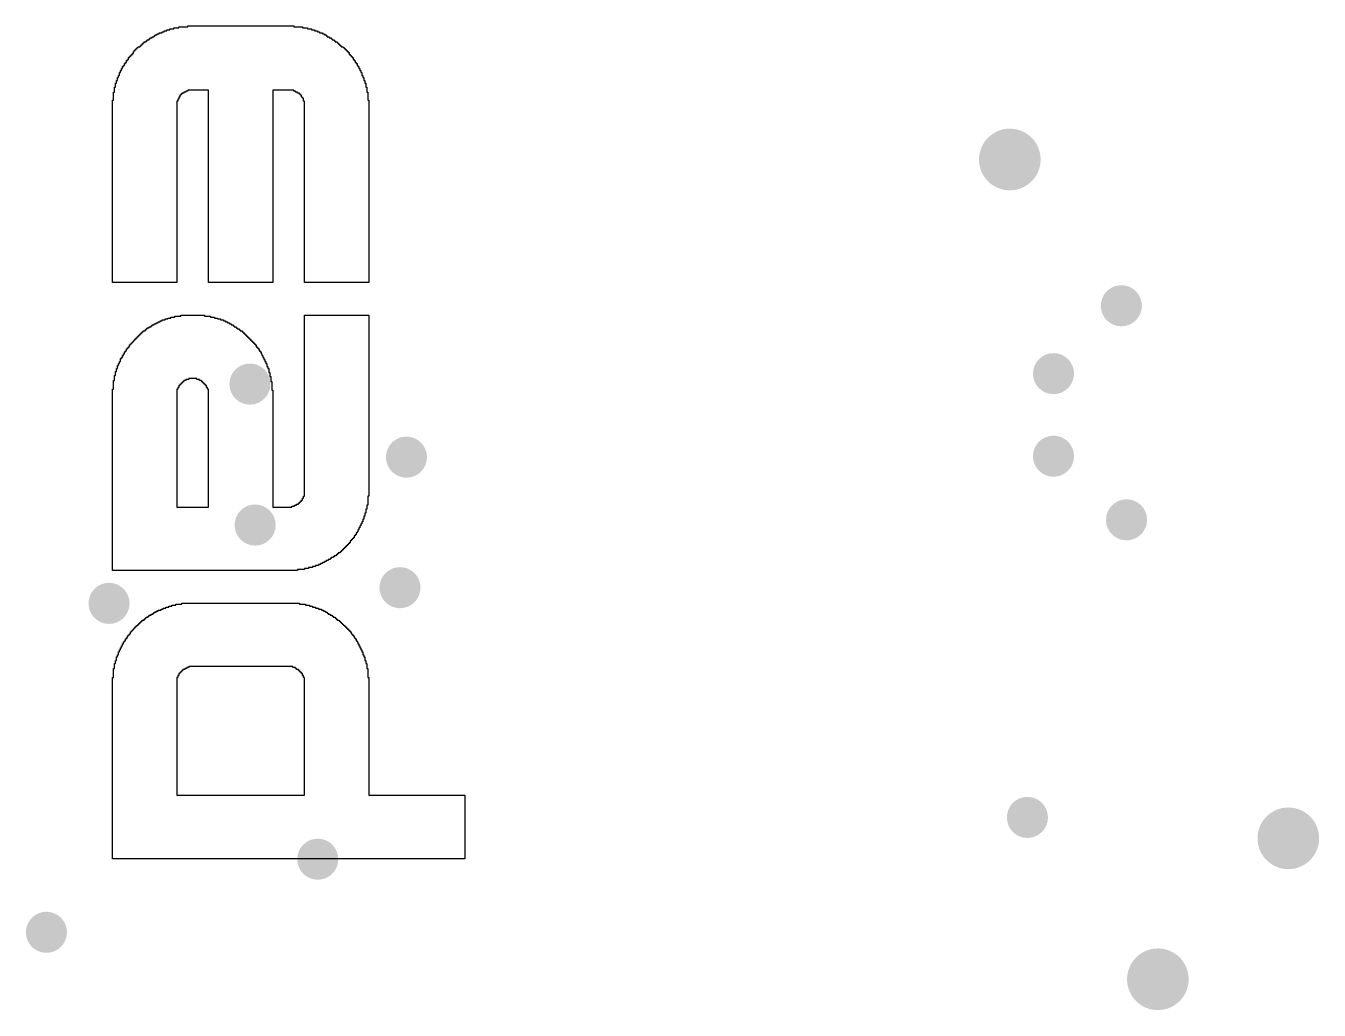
# Model space of a CAD drawing. Header units: inches. Extents: x -6.1 to 65.1, y -0.8 to 59.2.
# Drawn here: x 17.51 to 23.81, y 32.1 to 36.89 of the extents above; entities that cross this region are included whole.
import ezdxf

# ---------------------------------------------------------------- set-up
doc = ezdxf.new("R2010")
doc.units = ezdxf.units.IN
doc.layers.add('Top Overlay', color=2, linetype='Continuous')
doc.layers.add('Via Holes', color=16, linetype='Continuous')

msp = doc.modelspace()

# ---------------------------------------------------------------- hatches: boundary and pattern name
at = {"layer": 'Via Holes'}
h = msp.add_hatch(color=7, dxfattribs=at)
edge = h.paths.add_edge_path()
edge.add_arc((22.3038, 36.2379), 0.15, 0, 360)
h = msp.add_hatch(color=7, dxfattribs=at)
edge = h.paths.add_edge_path()
edge.add_arc((22.8466, 35.5264), 0.1, 0, 360)
h = msp.add_hatch(color=7, dxfattribs=at)
edge = h.paths.add_edge_path()
edge.add_arc((22.5164, 35.1962), 0.1, 0, 360)
h = msp.add_hatch(color=7, dxfattribs=at)
edge = h.paths.add_edge_path()
edge.add_arc((18.6048, 35.1454), 0.1, 0, 360)
h = msp.add_hatch(color=7, dxfattribs=at)
edge = h.paths.add_edge_path()
edge.add_arc((19.3668, 34.7898), 0.1, 0, 360)
h = msp.add_hatch(color=7, dxfattribs=at)
edge = h.paths.add_edge_path()
edge.add_arc((22.5164, 34.7946), 0.1, 0, 360)
h = msp.add_hatch(color=7, dxfattribs=at)
edge = h.paths.add_edge_path()
edge.add_arc((22.872, 34.485), 0.1, 0, 360)
h = msp.add_hatch(color=7, dxfattribs=at)
edge = h.paths.add_edge_path()
edge.add_arc((18.6302, 34.4596), 0.1, 0, 360)
h = msp.add_hatch(color=7, dxfattribs=at)
edge = h.paths.add_edge_path()
edge.add_arc((19.3353, 34.1548), 0.1, 0, 360)
h = msp.add_hatch(color=7, dxfattribs=at)
edge = h.paths.add_edge_path()
edge.add_arc((17.919, 34.0786), 0.1, 0, 360)
h = msp.add_hatch(color=7, dxfattribs=at)
edge = h.paths.add_edge_path()
edge.add_arc((22.3894, 33.0372), 0.1, 0, 360)
h = msp.add_hatch(color=7, dxfattribs=at)
edge = h.paths.add_edge_path()
edge.add_arc((23.6594, 32.9356), 0.15, 0, 360)
h = msp.add_hatch(color=7, dxfattribs=at)
edge = h.paths.add_edge_path()
edge.add_arc((18.935, 32.834), 0.1, 0, 360)
h = msp.add_hatch(color=7, dxfattribs=at)
edge = h.paths.add_edge_path()
edge.add_arc((17.6142, 32.4784), 0.1, 0, 360)
h = msp.add_hatch(color=7, dxfattribs=at)
edge = h.paths.add_edge_path()
edge.add_arc((23.0244, 32.2498), 0.15, 0, 360)

# ---------------------------------------------------------------- linework, layer by layer
at = {"layer": 'Top Overlay'}
for p, q in [((18.1192, 36.8253), (18.1192, 36.8301)), ((18.1192, 36.8301), (18.1289, 36.8301)), ((18.1289, 36.8301), (18.1289, 36.835)), ((18.1289, 36.835), (18.1385, 36.835)), ((18.1385, 36.835), (18.1385, 36.8398)), ((18.1385, 36.8398), (18.1433, 36.8398)), ((18.1433, 36.8398), (18.1433, 36.8446)), ((18.1433, 36.8446), (18.1529, 36.8446)), ((18.1529, 36.8446), (18.1529, 36.8494)), ((18.1529, 36.8494), (18.1626, 36.8494)), ((18.1626, 36.8494), (18.1626, 36.8542)), ((18.1626, 36.8542), (18.177, 36.8542)), ((18.177, 36.8542), (18.177, 36.859)), ((18.177, 36.859), (18.1867, 36.859)), ((18.1867, 36.859), (18.1867, 36.8639)), ((18.1867, 36.8639), (18.2011, 36.8639)), ((18.2011, 36.8639), (18.2011, 36.8687)), ((18.2011, 36.8687), (18.2156, 36.8687)), ((18.2156, 36.8687), (18.2156, 36.8735)), ((18.2156, 36.8735), (18.2348, 36.8735)), ((18.2348, 36.8735), (18.2348, 36.8783)), ((18.2348, 36.8783), (18.2589, 36.8783)), ((18.2589, 36.8783), (18.2589, 36.8831)), ((18.2589, 36.8831), (18.3023, 36.8831)), ((18.3023, 36.8831), (18.3023, 36.888)), ((18.3023, 36.888), (18.8178, 36.888)), ((18.8178, 36.888), (18.8178, 36.8831)), ((18.8178, 36.8831), (18.8611, 36.8831)), ((18.8611, 36.8831), (18.8611, 36.8783)), ((18.8611, 36.8783), (18.8852, 36.8783)), ((18.8852, 36.8783), (18.8852, 36.8735)), ((18.8852, 36.8735), (18.9045, 36.8735)), ((18.9045, 36.8735), (18.9045, 36.8687)), ((18.9045, 36.8687), (18.9189, 36.8687)), ((18.9189, 36.8687), (18.9189, 36.8639)), ((18.9189, 36.8639), (18.9334, 36.8639)), ((18.9334, 36.8639), (18.9334, 36.859)), ((18.9334, 36.859), (18.943, 36.859)), ((18.943, 36.859), (18.943, 36.8542)), ((18.943, 36.8542), (18.9575, 36.8542)), ((18.9575, 36.8542), (18.9575, 36.8494)), ((18.9575, 36.8494), (18.9671, 36.8494)), ((18.9671, 36.8494), (18.9671, 36.8446)), ((18.9671, 36.8446), (18.9767, 36.8446)), ((18.9767, 36.8446), (18.9767, 36.8398)), ((18.9767, 36.8398), (18.9816, 36.8398)), ((18.9816, 36.8398), (18.9816, 36.835)), ((18.9816, 36.835), (18.9912, 36.835)), ((18.9912, 36.835), (18.9912, 36.8301)), ((18.9912, 36.8301), (19.0008, 36.8301)), ((19.0008, 36.8301), (19.0008, 36.8253)), ((18.0421, 36.7627), (18.0421, 36.7675)), ((18.0421, 36.7675), (18.047, 36.7675)), ((18.047, 36.7675), (18.047, 36.7723)), ((18.047, 36.7723), (18.0518, 36.7723)), ((18.0518, 36.7723), (18.0518, 36.7771)), ((18.0518, 36.7771), (18.0566, 36.7771)), ((18.0566, 36.7771), (18.0566, 36.782)), ((18.0566, 36.782), (18.0614, 36.782)), ((18.0614, 36.782), (18.0614, 36.7868)), ((18.0614, 36.7868), (18.071, 36.7868)), ((18.071, 36.7868), (18.071, 36.7916)), ((18.071, 36.7916), (18.0759, 36.7916)), ((18.0759, 36.7916), (18.0759, 36.7964)), ((18.0759, 36.7964), (18.0807, 36.7964)), ((18.0807, 36.7964), (18.0807, 36.8012)), ((18.0807, 36.8012), (18.0855, 36.8012)), ((18.0855, 36.8012), (18.0855, 36.8061)), ((18.0855, 36.8061), (18.0903, 36.8061)), ((18.0903, 36.8061), (18.0903, 36.8109)), ((18.0903, 36.8109), (18.1, 36.8109)), ((18.1, 36.8109), (18.1, 36.8157)), ((18.1, 36.8157), (18.1048, 36.8157)), ((18.1048, 36.8157), (18.1048, 36.8205)), ((18.1048, 36.8205), (18.1144, 36.8205)), ((18.1144, 36.8205), (18.1144, 36.8253)), ((18.1144, 36.8253), (18.1192, 36.8253)), ((19.0008, 36.8253), (19.0057, 36.8253)), ((19.0057, 36.8253), (19.0057, 36.8205)), ((19.0057, 36.8205), (19.0153, 36.8205)), ((19.0153, 36.8205), (19.0153, 36.8157)), ((19.0153, 36.8157), (19.0201, 36.8157)), ((19.0201, 36.8157), (19.0201, 36.8109)), ((19.0201, 36.8109), (19.0297, 36.8109)), ((19.0297, 36.8109), (19.0297, 36.8061)), ((19.0297, 36.8061), (19.0346, 36.8061)), ((19.0346, 36.8061), (19.0346, 36.8012)), ((19.0346, 36.8012), (19.0394, 36.8012)), ((19.0394, 36.8012), (19.0394, 36.7964)), ((19.0394, 36.7964), (19.0442, 36.7964)), ((19.0442, 36.7964), (19.0442, 36.7916)), ((19.0442, 36.7916), (19.049, 36.7916)), ((19.049, 36.7916), (19.049, 36.7868)), ((19.049, 36.7868), (19.0586, 36.7868)), ((19.0586, 36.7868), (19.0586, 36.782)), ((19.0586, 36.782), (19.0635, 36.782)), ((19.0635, 36.782), (19.0635, 36.7771)), ((19.0635, 36.7771), (19.0683, 36.7771)), ((19.0683, 36.7771), (19.0683, 36.7723)), ((19.0683, 36.7723), (19.0731, 36.7723)), ((19.0731, 36.7723), (19.0731, 36.7675)), ((19.0731, 36.7675), (19.0779, 36.7675)), ((19.0779, 36.7675), (19.0779, 36.7627)), ((17.994, 36.6952), (17.994, 36.7049)), ((17.994, 36.7049), (17.9988, 36.7049)), ((17.9988, 36.7049), (17.9988, 36.7097)), ((17.9988, 36.7097), (18.0036, 36.7097)), ((18.0036, 36.7097), (18.0036, 36.7193)), ((18.0036, 36.7193), (18.0084, 36.7193)), ((18.0084, 36.7193), (18.0084, 36.7242)), ((18.0084, 36.7242), (18.0132, 36.7242)), ((18.0132, 36.7242), (18.0132, 36.7338)), ((18.0132, 36.7338), (18.0181, 36.7338)), ((18.0181, 36.7338), (18.0181, 36.7386)), ((18.0181, 36.7386), (18.0229, 36.7386)), ((18.0229, 36.7386), (18.0229, 36.7434)), ((18.0229, 36.7434), (18.0277, 36.7434)), ((18.0277, 36.7434), (18.0277, 36.7482)), ((18.0277, 36.7482), (18.0325, 36.7482)), ((18.0325, 36.7482), (18.0325, 36.7531)), ((18.0325, 36.7531), (18.0373, 36.7531)), ((18.0373, 36.7531), (18.0373, 36.7627)), ((18.0373, 36.7627), (18.0421, 36.7627)), ((19.0779, 36.7627), (19.0827, 36.7627)), ((19.0827, 36.7627), (19.0827, 36.7579)), ((19.0827, 36.7579), (19.0876, 36.7579)), ((19.0876, 36.7579), (19.0876, 36.7482)), ((19.0876, 36.7482), (19.0924, 36.7482)), ((19.0924, 36.7482), (19.0924, 36.7434)), ((19.0924, 36.7434), (19.0972, 36.7434)), ((19.0972, 36.7434), (19.0972, 36.7386)), ((19.0972, 36.7386), (19.102, 36.7386)), ((19.102, 36.7386), (19.102, 36.7338)), ((19.102, 36.7338), (19.1068, 36.7338)), ((19.1068, 36.7338), (19.1068, 36.7242)), ((19.1068, 36.7242), (19.1116, 36.7242)), ((19.1116, 36.7242), (19.1116, 36.7193)), ((19.1116, 36.7193), (19.1165, 36.7193)), ((19.1165, 36.7193), (19.1165, 36.7097)), ((19.1165, 36.7097), (19.1213, 36.7097)), ((19.1213, 36.7097), (19.1213, 36.7049)), ((19.1213, 36.7049), (19.1261, 36.7049)), ((19.1261, 36.7049), (19.1261, 36.6952)), ((17.9651, 36.6374), (17.9651, 36.6471)), ((17.9651, 36.6471), (17.9699, 36.6471)), ((17.9699, 36.6471), (17.9699, 36.6615)), ((17.9699, 36.6615), (17.9747, 36.6615)), ((17.9747, 36.6615), (17.9747, 36.6712)), ((17.9747, 36.6712), (17.9795, 36.6712)), ((17.9795, 36.6712), (17.9795, 36.6808)), ((17.9795, 36.6808), (17.9843, 36.6808)), ((17.9843, 36.6808), (17.9843, 36.6904)), ((17.9843, 36.6904), (17.9892, 36.6904)), ((17.9892, 36.6904), (17.9892, 36.6952)), ((17.9892, 36.6952), (17.994, 36.6952)), ((19.1261, 36.6952), (19.1309, 36.6952)), ((19.1309, 36.6952), (19.1309, 36.6904)), ((19.1309, 36.6904), (19.1357, 36.6904)), ((19.1357, 36.6904), (19.1357, 36.6808)), ((19.1357, 36.6808), (19.1405, 36.6808)), ((19.1405, 36.6808), (19.1405, 36.6712)), ((19.1405, 36.6712), (19.1454, 36.6712)), ((19.1454, 36.6712), (19.1454, 36.6615)), ((19.1454, 36.6615), (19.1502, 36.6615)), ((19.1502, 36.6615), (19.1502, 36.6471)), ((19.1502, 36.6471), (19.155, 36.6471)), ((19.155, 36.6471), (19.155, 36.6374)), ((17.9458, 36.5652), (17.9458, 36.5893)), ((17.9458, 36.5893), (17.9506, 36.5893)), ((17.9506, 36.5893), (17.9506, 36.6085)), ((17.9506, 36.6085), (17.9554, 36.6085)), ((17.9554, 36.6085), (17.9554, 36.623)), ((17.9554, 36.623), (17.9602, 36.623)), ((17.9602, 36.623), (17.9602, 36.6374)), ((17.9602, 36.6374), (17.9651, 36.6374)), ((19.155, 36.6374), (19.1598, 36.6374)), ((19.1598, 36.6374), (19.1598, 36.623)), ((19.1598, 36.623), (19.1646, 36.623)), ((19.1646, 36.623), (19.1646, 36.6085)), ((19.1646, 36.6085), (19.1695, 36.6085)), ((19.1695, 36.6085), (19.1695, 36.5893)), ((19.1695, 36.5893), (19.1743, 36.5893)), ((19.1743, 36.5893), (19.1743, 36.5652)), ((17.9362, 35.6402), (17.9362, 36.5266)), ((17.9362, 36.5266), (17.941, 36.5266)), ((17.941, 36.5266), (17.941, 36.5652)), ((17.941, 36.5652), (17.9458, 36.5652)), ((18.2541, 36.5218), (18.2493, 36.5218)), ((18.2493, 36.5218), (18.2493, 35.6402)), ((18.2589, 36.5315), (18.2541, 36.5315)), ((18.2541, 36.5315), (18.2541, 36.5218)), ((18.2638, 36.5411), (18.2589, 36.5411)), ((18.2589, 36.5411), (18.2589, 36.5315)), ((18.2686, 36.5507), (18.2638, 36.5507)), ((18.2638, 36.5507), (18.2638, 36.5411)), ((18.2734, 36.5555), (18.2686, 36.5555)), ((18.2686, 36.5555), (18.2686, 36.5507)), ((18.283, 36.5604), (18.2734, 36.5604)), ((18.2734, 36.5604), (18.2734, 36.5555)), ((18.2927, 36.5652), (18.283, 36.5652)), ((18.283, 36.5652), (18.283, 36.5604)), ((18.3023, 36.57), (18.2927, 36.57)), ((18.2927, 36.57), (18.2927, 36.5652)), ((18.4035, 36.5748), (18.3023, 36.5748)), ((18.3023, 36.5748), (18.3023, 36.57)), ((18.4035, 35.6402), (18.4035, 36.5748)), ((18.8178, 36.5748), (18.7166, 36.5748)), ((18.7166, 36.5748), (18.7166, 35.6402)), ((18.8178, 36.57), (18.8178, 36.5748)), ((18.8274, 36.57), (18.8178, 36.57)), ((18.8274, 36.5652), (18.8274, 36.57)), ((18.837, 36.5652), (18.8274, 36.5652)), ((18.837, 36.5604), (18.837, 36.5652)), ((18.8467, 36.5604), (18.837, 36.5604)), ((18.8467, 36.5555), (18.8467, 36.5604)), ((18.8515, 36.5555), (18.8467, 36.5555)), ((18.8515, 36.5507), (18.8515, 36.5555)), ((18.8563, 36.5507), (18.8515, 36.5507)), ((18.8563, 36.5411), (18.8563, 36.5507)), ((18.8611, 36.5411), (18.8563, 36.5411)), ((18.8611, 36.5363), (18.8611, 36.5411)), ((18.8659, 36.5363), (18.8611, 36.5363)), ((18.8659, 36.5218), (18.8659, 36.5363)), ((18.8708, 36.5218), (18.8659, 36.5218)), ((18.8708, 36.3002), (18.8708, 36.5218)), ((19.1743, 36.5652), (19.1791, 36.5652)), ((19.1791, 36.5652), (19.1791, 36.5266)), ((19.1791, 36.5266), (19.1839, 36.5266)), ((19.1839, 36.5266), (19.1839, 35.6402)), ((18.8708, 36.2954), (18.8708, 36.3002)), ((18.8708, 35.6402), (18.8708, 36.2954)), ((18.2493, 35.6402), (17.9362, 35.6402)), ((18.7166, 35.6402), (18.4035, 35.6402)), ((19.1839, 35.6402), (18.8708, 35.6402)), ((18.1481, 35.4379), (18.1481, 35.4427)), ((18.1481, 35.4427), (18.1578, 35.4427)), ((18.1578, 35.4427), (18.1578, 35.4475)), ((18.1578, 35.4475), (18.1674, 35.4475)), ((18.1674, 35.4475), (18.1674, 35.4523)), ((18.1674, 35.4523), (18.177, 35.4523)), ((18.177, 35.4523), (18.177, 35.4571)), ((18.177, 35.4571), (18.1915, 35.4571)), ((18.1915, 35.4571), (18.1915, 35.462)), ((18.1915, 35.462), (18.2059, 35.462)), ((18.2059, 35.462), (18.2059, 35.4668)), ((18.2059, 35.4668), (18.2204, 35.4668)), ((18.2204, 35.4668), (18.2204, 35.4716)), ((18.2204, 35.4716), (18.2397, 35.4716)), ((18.2397, 35.4716), (18.2397, 35.4764)), ((18.2397, 35.4764), (18.2686, 35.4764)), ((18.2686, 35.4764), (18.2686, 35.4812)), ((18.2686, 35.4812), (18.3842, 35.4812)), ((18.3842, 35.4812), (18.3842, 35.4764)), ((18.3842, 35.4764), (18.4131, 35.4764)), ((18.4131, 35.4764), (18.4131, 35.4716)), ((18.4131, 35.4716), (18.4275, 35.4716)), ((18.4275, 35.4716), (18.4324, 35.4716)), ((18.4324, 35.4716), (18.4324, 35.4668)), ((18.4324, 35.4668), (18.4468, 35.4668)), ((18.4468, 35.4668), (18.4468, 35.462)), ((18.4468, 35.462), (18.4613, 35.462)), ((18.4613, 35.462), (18.4613, 35.4571)), ((18.4613, 35.4571), (18.4757, 35.4571)), ((18.4757, 35.4571), (18.4757, 35.4523)), ((18.4757, 35.4523), (18.4854, 35.4523)), ((18.4854, 35.4523), (18.4854, 35.4475)), ((18.4854, 35.4475), (18.495, 35.4475)), ((18.495, 35.4475), (18.495, 35.4427)), ((18.495, 35.4427), (18.5046, 35.4427)), ((18.5046, 35.4427), (18.5046, 35.4379)), ((18.8708, 34.5996), (18.8708, 35.4812)), ((18.8708, 35.4812), (19.1839, 35.4812)), ((19.1839, 35.4812), (19.1839, 34.5996)), ((18.0614, 35.3752), (18.0614, 35.3801)), ((18.0614, 35.3801), (18.0662, 35.3801)), ((18.0662, 35.3801), (18.0662, 35.3849)), ((18.0662, 35.3849), (18.071, 35.3849)), ((18.071, 35.3849), (18.071, 35.3897)), ((18.071, 35.3897), (18.0759, 35.3897)), ((18.0759, 35.3897), (18.0759, 35.3945)), ((18.0759, 35.3945), (18.0807, 35.3945)), ((18.0807, 35.3945), (18.0807, 35.3993)), ((18.0807, 35.3993), (18.0855, 35.3993)), ((18.0855, 35.3993), (18.0855, 35.4041)), ((18.0855, 35.4041), (18.0951, 35.4041)), ((18.0951, 35.4041), (18.0951, 35.409)), ((18.0951, 35.409), (18.1, 35.409)), ((18.1, 35.409), (18.1, 35.4138)), ((18.1, 35.4138), (18.1048, 35.4138)), ((18.1048, 35.4138), (18.1048, 35.4186)), ((18.1048, 35.4186), (18.1144, 35.4186)), ((18.1144, 35.4186), (18.1144, 35.4234)), ((18.1144, 35.4234), (18.124, 35.4234)), ((18.124, 35.4234), (18.124, 35.4282)), ((18.124, 35.4282), (18.1289, 35.4282)), ((18.1289, 35.4282), (18.1289, 35.433)), ((18.1289, 35.433), (18.1385, 35.433)), ((18.1385, 35.433), (18.1385, 35.4379)), ((18.1385, 35.4379), (18.1481, 35.4379)), ((18.5046, 35.4379), (18.5143, 35.4379)), ((18.5143, 35.4379), (18.5143, 35.433)), ((18.5143, 35.433), (18.5239, 35.433)), ((18.5239, 35.433), (18.5239, 35.4282)), ((18.5239, 35.4282), (18.5287, 35.4282)), ((18.5287, 35.4282), (18.5287, 35.4234)), ((18.5287, 35.4234), (18.5384, 35.4234)), ((18.5384, 35.4234), (18.5384, 35.4186)), ((18.5384, 35.4186), (18.5432, 35.4186)), ((18.5432, 35.4186), (18.5432, 35.4138)), ((18.5432, 35.4138), (18.5528, 35.4138)), ((18.5528, 35.4138), (18.5528, 35.409)), ((18.5528, 35.409), (18.5576, 35.409)), ((18.5576, 35.409), (18.5576, 35.4041)), ((18.5576, 35.4041), (18.5673, 35.4041)), ((18.5673, 35.4041), (18.5673, 35.3993)), ((18.5673, 35.3993), (18.5721, 35.3993)), ((18.5721, 35.3993), (18.5721, 35.3945)), ((18.5721, 35.3945), (18.5769, 35.3945)), ((18.5769, 35.3945), (18.5769, 35.3897)), ((18.5769, 35.3897), (18.5817, 35.3897)), ((18.5817, 35.3897), (18.5817, 35.3849)), ((18.5817, 35.3849), (18.5865, 35.3849)), ((18.5865, 35.3849), (18.5865, 35.3801)), ((18.5865, 35.3801), (18.5913, 35.3801)), ((18.5913, 35.3801), (18.5913, 35.3752)), ((18.0036, 35.3078), (18.0036, 35.3174)), ((18.0036, 35.3174), (18.0084, 35.3174)), ((18.0084, 35.3174), (18.0084, 35.3222)), ((18.0084, 35.3222), (18.0132, 35.3222)), ((18.0132, 35.3222), (18.0132, 35.3271)), ((18.0132, 35.3271), (18.0181, 35.3271)), ((18.0181, 35.3271), (18.0181, 35.3367)), ((18.0181, 35.3367), (18.0229, 35.3367)), ((18.0229, 35.3367), (18.0229, 35.3415)), ((18.0229, 35.3415), (18.0277, 35.3415)), ((18.0277, 35.3415), (18.0277, 35.3463)), ((18.0277, 35.3463), (18.0325, 35.3463)), ((18.0325, 35.3463), (18.0325, 35.3511)), ((18.0325, 35.3511), (18.0373, 35.3511)), ((18.0373, 35.3511), (18.0373, 35.356)), ((18.0373, 35.356), (18.0421, 35.356)), ((18.0421, 35.356), (18.0421, 35.3608)), ((18.0421, 35.3608), (18.047, 35.3608)), ((18.047, 35.3608), (18.047, 35.3656)), ((18.047, 35.3656), (18.0518, 35.3656)), ((18.0518, 35.3656), (18.0518, 35.3704)), ((18.0518, 35.3704), (18.0566, 35.3704)), ((18.0566, 35.3704), (18.0566, 35.3752)), ((18.0566, 35.3752), (18.0614, 35.3752)), ((18.5913, 35.3752), (18.5962, 35.3752)), ((18.5962, 35.3752), (18.5962, 35.3704)), ((18.5962, 35.3704), (18.601, 35.3704)), ((18.601, 35.3704), (18.601, 35.3656)), ((18.601, 35.3656), (18.6058, 35.3656)), ((18.6058, 35.3656), (18.6058, 35.3608)), ((18.6058, 35.3608), (18.6106, 35.3608)), ((18.6106, 35.3608), (18.6106, 35.356)), ((18.6106, 35.356), (18.6154, 35.356)), ((18.6154, 35.356), (18.6154, 35.3511)), ((18.6154, 35.3511), (18.6202, 35.3511)), ((18.6202, 35.3511), (18.6202, 35.3463)), ((18.6202, 35.3463), (18.6251, 35.3463)), ((18.6251, 35.3463), (18.6251, 35.3415)), ((18.6251, 35.3415), (18.6299, 35.3415)), ((18.6299, 35.3415), (18.6299, 35.3367)), ((18.6299, 35.3367), (18.6347, 35.3367)), ((18.6347, 35.3367), (18.6347, 35.3271)), ((18.6347, 35.3271), (18.6395, 35.3271)), ((18.6395, 35.3271), (18.6395, 35.3222)), ((18.6395, 35.3222), (18.6443, 35.3222)), ((18.6443, 35.3222), (18.6443, 35.3174)), ((18.6443, 35.3174), (18.6492, 35.3174)), ((18.6492, 35.3174), (18.6492, 35.3078)), ((17.9699, 35.2452), (17.9699, 35.2548)), ((17.9699, 35.2548), (17.9747, 35.2548)), ((17.9747, 35.2548), (17.9747, 35.2693)), ((17.9747, 35.2693), (17.9795, 35.2693)), ((17.9795, 35.2693), (17.9795, 35.2741)), ((17.9795, 35.2741), (17.9843, 35.2741)), ((17.9843, 35.2741), (17.9843, 35.2837)), ((17.9843, 35.2837), (17.9892, 35.2837)), ((17.9892, 35.2837), (17.9892, 35.2933)), ((17.9892, 35.2933), (17.994, 35.2933)), ((17.994, 35.2933), (17.994, 35.303)), ((17.994, 35.303), (17.9988, 35.303)), ((17.9988, 35.303), (17.9988, 35.3078)), ((17.9988, 35.3078), (18.0036, 35.3078)), ((18.6492, 35.3078), (18.654, 35.3078)), ((18.654, 35.3078), (18.654, 35.303)), ((18.654, 35.303), (18.6588, 35.303)), ((18.6588, 35.303), (18.6588, 35.2933)), ((18.6588, 35.2933), (18.6636, 35.2933)), ((18.6636, 35.2933), (18.6636, 35.2837)), ((18.6636, 35.2837), (18.6684, 35.2837)), ((18.6684, 35.2837), (18.6684, 35.2741)), ((18.6684, 35.2741), (18.6732, 35.2741)), ((18.6732, 35.2741), (18.6732, 35.2644)), ((18.6732, 35.2644), (18.6781, 35.2644)), ((18.6781, 35.2644), (18.6781, 35.2548)), ((18.6781, 35.2548), (18.6829, 35.2548)), ((18.6829, 35.2548), (18.6829, 35.2452)), ((17.9506, 35.1874), (17.9506, 35.2066)), ((17.9506, 35.2066), (17.9554, 35.2066)), ((17.9554, 35.2066), (17.9554, 35.2211)), ((17.9554, 35.2211), (17.9602, 35.2211)), ((17.9602, 35.2211), (17.9602, 35.2355)), ((17.9602, 35.2355), (17.9651, 35.2355)), ((17.9651, 35.2355), (17.9651, 35.2452)), ((17.9651, 35.2452), (17.9699, 35.2452)), ((18.6829, 35.2452), (18.6877, 35.2452)), ((18.6877, 35.2452), (18.6877, 35.2307)), ((18.6877, 35.2307), (18.6925, 35.2307)), ((18.6925, 35.2307), (18.6925, 35.2211)), ((18.6925, 35.2211), (18.6973, 35.2211)), ((18.6973, 35.2211), (18.6973, 35.2018)), ((18.6973, 35.2018), (18.7021, 35.2018)), ((18.7021, 35.2018), (18.7021, 35.1825)), ((17.941, 35.1199), (17.941, 35.1633)), ((17.941, 35.1633), (17.9458, 35.1633)), ((17.9458, 35.1633), (17.9458, 35.1874)), ((17.9458, 35.1874), (17.9506, 35.1874)), ((18.2589, 35.1295), (18.2541, 35.1295)), ((18.2541, 35.1295), (18.2541, 35.1199)), ((18.2638, 35.1392), (18.2589, 35.1392)), ((18.2589, 35.1392), (18.2589, 35.1295)), ((18.2686, 35.144), (18.2638, 35.144)), ((18.2638, 35.144), (18.2638, 35.1392)), ((18.2734, 35.1488), (18.2686, 35.1488)), ((18.2686, 35.1488), (18.2686, 35.144)), ((18.2782, 35.1536), (18.2734, 35.1536)), ((18.2734, 35.1536), (18.2734, 35.1488)), ((18.283, 35.1584), (18.2782, 35.1584)), ((18.2782, 35.1584), (18.2782, 35.1536)), ((18.2927, 35.1633), (18.283, 35.1633)), ((18.283, 35.1633), (18.283, 35.1584)), ((18.3071, 35.1681), (18.2927, 35.1681)), ((18.2927, 35.1681), (18.2927, 35.1633)), ((18.3457, 35.1729), (18.3071, 35.1729)), ((18.3071, 35.1729), (18.3071, 35.1681)), ((18.3457, 35.1681), (18.3457, 35.1729)), ((18.3601, 35.1681), (18.3457, 35.1681)), ((18.3601, 35.1633), (18.3601, 35.1681)), ((18.3697, 35.1633), (18.3601, 35.1633)), ((18.3697, 35.1584), (18.3697, 35.1633)), ((18.3746, 35.1584), (18.3697, 35.1584)), ((18.3746, 35.1536), (18.3746, 35.1584)), ((18.3794, 35.1536), (18.3746, 35.1536)), ((18.3794, 35.1488), (18.3794, 35.1536)), ((18.3842, 35.1488), (18.3794, 35.1488)), ((18.3842, 35.144), (18.3842, 35.1488)), ((18.389, 35.144), (18.3842, 35.144)), ((18.389, 35.1392), (18.389, 35.144)), ((18.3938, 35.1392), (18.389, 35.1392)), ((18.3938, 35.1295), (18.3938, 35.1392)), ((18.3986, 35.1295), (18.3938, 35.1295)), ((18.3986, 35.1199), (18.3986, 35.1295)), ((18.7021, 35.1825), (18.707, 35.1825)), ((18.707, 35.1825), (18.707, 35.1584)), ((18.707, 35.1584), (18.7118, 35.1584)), ((18.7118, 35.1584), (18.7118, 35.1151)), ((17.9362, 34.2383), (17.9362, 35.1199)), ((17.9362, 35.1199), (17.941, 35.1199)), ((18.2541, 35.1199), (18.2493, 35.1199)), ((18.2493, 35.1199), (18.2493, 34.5466)), ((18.4035, 35.1199), (18.3986, 35.1199)), ((18.4035, 34.5466), (18.4035, 35.1199)), ((18.7118, 35.1151), (18.7166, 35.1151)), ((18.7166, 35.1151), (18.7166, 34.5466)), ((18.8322, 34.5563), (18.8322, 34.5611)), ((18.8322, 34.5611), (18.8419, 34.5611)), ((18.8419, 34.5611), (18.8419, 34.5659)), ((18.8419, 34.5659), (18.8467, 34.5659)), ((18.8467, 34.5659), (18.8467, 34.5707)), ((18.8467, 34.5707), (18.8515, 34.5707)), ((18.8515, 34.5707), (18.8515, 34.5755)), ((18.8515, 34.5755), (18.8563, 34.5755)), ((18.8563, 34.5755), (18.8563, 34.5803)), ((18.8563, 34.5803), (18.8611, 34.5803)), ((18.8611, 34.5803), (18.8611, 34.59)), ((18.8611, 34.59), (18.8659, 34.59)), ((18.8659, 34.59), (18.8659, 34.5996)), ((18.8659, 34.5996), (18.8708, 34.5996)), ((19.1839, 34.5996), (19.1791, 34.5996)), ((19.1791, 34.5996), (19.1791, 34.5563)), ((18.2493, 34.5466), (18.4035, 34.5466)), ((18.7166, 34.5466), (18.8081, 34.5466)), ((18.8081, 34.5466), (18.8081, 34.5514)), ((18.8081, 34.5514), (18.8226, 34.5514)), ((18.8226, 34.5514), (18.8226, 34.5563)), ((18.8226, 34.5563), (18.8322, 34.5563)), ((19.1646, 34.5033), (19.1598, 34.5033)), ((19.1598, 34.5033), (19.1598, 34.4888)), ((19.1695, 34.5177), (19.1646, 34.5177)), ((19.1646, 34.5177), (19.1646, 34.5033)), ((19.1743, 34.537), (19.1695, 34.537)), ((19.1695, 34.537), (19.1695, 34.5177)), ((19.1791, 34.5563), (19.1743, 34.5563)), ((19.1743, 34.5563), (19.1743, 34.537)), ((19.1357, 34.4358), (19.1309, 34.4358)), ((19.1309, 34.4358), (19.1309, 34.4262)), ((19.1405, 34.4454), (19.1357, 34.4454)), ((19.1357, 34.4454), (19.1357, 34.4358)), ((19.1454, 34.4551), (19.1405, 34.4551)), ((19.1405, 34.4551), (19.1405, 34.4454)), ((19.1502, 34.4647), (19.1454, 34.4647)), ((19.1454, 34.4647), (19.1454, 34.4551)), ((19.155, 34.4744), (19.1502, 34.4744)), ((19.1502, 34.4744), (19.1502, 34.4647)), ((19.1598, 34.4888), (19.155, 34.4888)), ((19.155, 34.4888), (19.155, 34.4744)), ((19.0924, 34.3732), (19.0876, 34.3732)), ((19.0876, 34.3732), (19.0876, 34.3684)), ((19.0972, 34.3828), (19.0924, 34.3828)), ((19.0924, 34.3828), (19.0924, 34.3732)), ((19.102, 34.3876), (19.0972, 34.3876)), ((19.0972, 34.3876), (19.0972, 34.3828)), ((19.1068, 34.3925), (19.102, 34.3925)), ((19.102, 34.3925), (19.102, 34.3876)), ((19.1116, 34.3973), (19.1068, 34.3973)), ((19.1068, 34.3973), (19.1068, 34.3925)), ((19.1165, 34.4069), (19.1116, 34.4069)), ((19.1116, 34.4069), (19.1116, 34.3973)), ((19.1213, 34.4117), (19.1165, 34.4117)), ((19.1165, 34.4117), (19.1165, 34.4069)), ((19.1261, 34.4214), (19.1213, 34.4214)), ((19.1213, 34.4214), (19.1213, 34.4117)), ((19.1309, 34.4262), (19.1261, 34.4262)), ((19.1261, 34.4262), (19.1261, 34.4214)), ((19.0249, 34.3106), (19.0153, 34.3106)), ((19.0153, 34.3106), (19.0153, 34.3057)), ((19.0297, 34.3154), (19.0249, 34.3154)), ((19.0249, 34.3154), (19.0249, 34.3106)), ((19.0346, 34.3202), (19.0297, 34.3202)), ((19.0297, 34.3202), (19.0297, 34.3154)), ((19.0442, 34.325), (19.0346, 34.325)), ((19.0346, 34.325), (19.0346, 34.3202)), ((19.049, 34.3298), (19.0442, 34.3298)), ((19.0442, 34.3298), (19.0442, 34.325)), ((19.0538, 34.3346), (19.049, 34.3346)), ((19.049, 34.3346), (19.049, 34.3298)), ((19.0586, 34.3395), (19.0538, 34.3395)), ((19.0538, 34.3395), (19.0538, 34.3346)), ((19.0635, 34.3443), (19.0586, 34.3443)), ((19.0586, 34.3443), (19.0586, 34.3395)), ((19.0683, 34.3491), (19.0635, 34.3491)), ((19.0635, 34.3491), (19.0635, 34.3443)), ((19.0731, 34.3539), (19.0683, 34.3539)), ((19.0683, 34.3539), (19.0683, 34.3491)), ((19.0779, 34.3587), (19.0731, 34.3587)), ((19.0731, 34.3587), (19.0731, 34.3539)), ((19.0827, 34.3635), (19.0779, 34.3635)), ((19.0779, 34.3635), (19.0779, 34.3587)), ((19.0876, 34.3684), (19.0827, 34.3684)), ((19.0827, 34.3684), (19.0827, 34.3635)), ((18.89, 34.2479), (18.8708, 34.2479)), ((18.8708, 34.2479), (18.8708, 34.2431)), ((18.9093, 34.2527), (18.89, 34.2527)), ((18.89, 34.2527), (18.89, 34.2479)), ((18.9238, 34.2576), (18.9093, 34.2576)), ((18.9093, 34.2576), (18.9093, 34.2527)), ((18.9382, 34.2624), (18.9238, 34.2624)), ((18.9238, 34.2624), (18.9238, 34.2576)), ((18.9478, 34.2672), (18.9382, 34.2672)), ((18.9382, 34.2672), (18.9382, 34.2624)), ((18.9575, 34.272), (18.9478, 34.272)), ((18.9478, 34.272), (18.9478, 34.2672)), ((18.9671, 34.2768), (18.9575, 34.2768)), ((18.9575, 34.2768), (18.9575, 34.272)), ((18.9767, 34.2817), (18.9671, 34.2817)), ((18.9671, 34.2817), (18.9671, 34.2768)), ((18.9864, 34.2865), (18.9767, 34.2865)), ((18.9767, 34.2865), (18.9767, 34.2817)), ((18.996, 34.2913), (18.9864, 34.2913)), ((18.9864, 34.2913), (18.9864, 34.2865)), ((19.0008, 34.2961), (18.996, 34.2961)), ((18.996, 34.2961), (18.996, 34.2913)), ((19.0105, 34.3009), (19.0008, 34.3009)), ((19.0008, 34.3009), (19.0008, 34.2961)), ((19.0153, 34.3057), (19.0105, 34.3057)), ((19.0105, 34.3057), (19.0105, 34.3009)), ((18.837, 34.2383), (17.9362, 34.2383)), ((18.8708, 34.2431), (18.837, 34.2431)), ((18.837, 34.2431), (18.837, 34.2383)), ((18.1963, 34.0552), (18.1963, 34.06)), ((18.1963, 34.06), (18.2108, 34.06)), ((18.2108, 34.06), (18.2108, 34.0649)), ((18.2108, 34.0649), (18.2252, 34.0649)), ((18.2252, 34.0649), (18.2252, 34.0697)), ((18.2252, 34.0697), (18.2445, 34.0697)), ((18.2445, 34.0697), (18.2445, 34.0745)), ((18.2445, 34.0745), (18.2734, 34.0745)), ((18.2734, 34.0745), (18.2734, 34.0793)), ((18.2734, 34.0793), (18.8467, 34.0793)), ((18.8467, 34.0793), (18.8467, 34.0745)), ((18.8467, 34.0745), (18.8756, 34.0745)), ((18.8756, 34.0745), (18.8756, 34.0697)), ((18.8756, 34.0697), (18.8949, 34.0697)), ((18.8949, 34.0697), (18.8949, 34.0649)), ((18.8949, 34.0649), (18.9093, 34.0649)), ((18.9093, 34.0649), (18.9093, 34.06)), ((18.9093, 34.06), (18.9238, 34.06)), ((18.9238, 34.06), (18.9238, 34.0552)), ((18.0807, 33.9926), (18.0807, 33.9974)), ((18.0807, 33.9974), (18.0903, 33.9974)), ((18.0903, 33.9974), (18.0903, 34.0022)), ((18.0903, 34.0022), (18.0951, 34.0022)), ((18.0951, 34.0022), (18.0951, 34.007)), ((18.0951, 34.007), (18.1, 34.007)), ((18.1, 34.007), (18.1, 34.0119)), ((18.1, 34.0119), (18.1096, 34.0119)), ((18.1096, 34.0119), (18.1096, 34.0167)), ((18.1096, 34.0167), (18.1144, 34.0167)), ((18.1144, 34.0167), (18.1144, 34.0215)), ((18.1144, 34.0215), (18.124, 34.0215)), ((18.124, 34.0215), (18.124, 34.0263)), ((18.124, 34.0263), (18.1337, 34.0263)), ((18.1337, 34.0263), (18.1337, 34.0311)), ((18.1337, 34.0311), (18.1385, 34.0311)), ((18.1385, 34.0311), (18.1385, 34.036)), ((18.1385, 34.036), (18.1481, 34.036)), ((18.1481, 34.036), (18.1481, 34.0408)), ((18.1481, 34.0408), (18.1578, 34.0408)), ((18.1578, 34.0408), (18.1578, 34.0456)), ((18.1578, 34.0456), (18.1722, 34.0456)), ((18.1722, 34.0456), (18.1722, 34.0504)), ((18.1722, 34.0504), (18.1819, 34.0504)), ((18.1819, 34.0504), (18.1819, 34.0552)), ((18.1819, 34.0552), (18.1963, 34.0552)), ((18.9238, 34.0552), (18.9382, 34.0552)), ((18.9382, 34.0552), (18.9382, 34.0504)), ((18.9382, 34.0504), (18.9527, 34.0504)), ((18.9527, 34.0504), (18.9527, 34.0456)), ((18.9527, 34.0456), (18.9623, 34.0456)), ((18.9623, 34.0456), (18.9623, 34.0408)), ((18.9623, 34.0408), (18.9719, 34.0408)), ((18.9719, 34.0408), (18.9719, 34.036)), ((18.9719, 34.036), (18.9816, 34.036)), ((18.9816, 34.036), (18.9816, 34.0311)), ((18.9816, 34.0311), (18.9864, 34.0311)), ((18.9864, 34.0311), (18.9864, 34.0263)), ((18.9864, 34.0263), (18.996, 34.0263)), ((18.996, 34.0263), (18.996, 34.0215)), ((18.996, 34.0215), (19.0057, 34.0215)), ((19.0057, 34.0215), (19.0057, 34.0167)), ((19.0057, 34.0167), (19.0105, 34.0167)), ((19.0105, 34.0167), (19.0105, 34.0119)), ((19.0105, 34.0119), (19.0201, 34.0119)), ((19.0201, 34.0119), (19.0201, 34.007)), ((19.0201, 34.007), (19.0249, 34.007)), ((19.0249, 34.007), (19.0249, 34.0022)), ((19.0249, 34.0022), (19.0297, 34.0022)), ((19.0297, 34.0022), (19.0297, 33.9974)), ((19.0297, 33.9974), (19.0394, 33.9974)), ((19.0394, 33.9974), (19.0394, 33.9926)), ((18.0229, 33.93), (18.0229, 33.9396)), ((18.0229, 33.9396), (18.0277, 33.9396)), ((18.0277, 33.9396), (18.0277, 33.9444)), ((18.0277, 33.9444), (18.0325, 33.9444)), ((18.0325, 33.9444), (18.0325, 33.9492)), ((18.0325, 33.9492), (18.0373, 33.9492)), ((18.0373, 33.9492), (18.0373, 33.9541)), ((18.0373, 33.9541), (18.0421, 33.9541)), ((18.0421, 33.9541), (18.0421, 33.9589)), ((18.0421, 33.9589), (18.047, 33.9589)), ((18.047, 33.9589), (18.047, 33.9637)), ((18.047, 33.9637), (18.0518, 33.9637)), ((18.0518, 33.9637), (18.0518, 33.9685)), ((18.0518, 33.9685), (18.0566, 33.9685)), ((18.0566, 33.9685), (18.0566, 33.9733)), ((18.0566, 33.9733), (18.0614, 33.9733)), ((18.0614, 33.9733), (18.0614, 33.9781)), ((18.0614, 33.9781), (18.0662, 33.9781)), ((18.0662, 33.9781), (18.0662, 33.983)), ((18.0662, 33.983), (18.071, 33.983)), ((18.071, 33.983), (18.071, 33.9878)), ((18.071, 33.9878), (18.0759, 33.9878)), ((18.0759, 33.9878), (18.0759, 33.9926)), ((18.0759, 33.9926), (18.0807, 33.9926)), ((19.0394, 33.9926), (19.0442, 33.9926)), ((19.0442, 33.9926), (19.0442, 33.9878)), ((19.0442, 33.9878), (19.049, 33.9878)), ((19.049, 33.9878), (19.049, 33.983)), ((19.049, 33.983), (19.0538, 33.983)), ((19.0538, 33.983), (19.0538, 33.9781)), ((19.0538, 33.9781), (19.0586, 33.9781)), ((19.0586, 33.9781), (19.0586, 33.9733)), ((19.0586, 33.9733), (19.0635, 33.9733)), ((19.0635, 33.9733), (19.0635, 33.9685)), ((19.0635, 33.9685), (19.0683, 33.9685)), ((19.0683, 33.9685), (19.0683, 33.9637)), ((19.0683, 33.9637), (19.0731, 33.9637)), ((19.0731, 33.9637), (19.0731, 33.9589)), ((19.0731, 33.9589), (19.0779, 33.9589)), ((19.0779, 33.9589), (19.0779, 33.9541)), ((19.0779, 33.9541), (19.0827, 33.9541)), ((19.0827, 33.9541), (19.0827, 33.9492)), ((19.0827, 33.9492), (19.0876, 33.9492)), ((19.0876, 33.9492), (19.0876, 33.9444)), ((19.0876, 33.9444), (19.0924, 33.9444)), ((19.0924, 33.9444), (19.0924, 33.9396)), ((19.0924, 33.9396), (19.0972, 33.9396)), ((19.0972, 33.9396), (19.0972, 33.93)), ((17.9795, 33.8625), (17.9795, 33.8722)), ((17.9795, 33.8722), (17.9843, 33.8722)), ((17.9843, 33.8722), (17.9843, 33.8818)), ((17.9843, 33.8818), (17.9892, 33.8818)), ((17.9892, 33.8818), (17.9892, 33.8914)), ((17.9892, 33.8914), (17.994, 33.8914)), ((17.994, 33.8914), (17.994, 33.8962)), ((17.994, 33.8962), (17.9988, 33.8962)), ((17.9988, 33.8962), (17.9988, 33.9059)), ((17.9988, 33.9059), (18.0036, 33.9059)), ((18.0036, 33.9059), (18.0036, 33.9107)), ((18.0036, 33.9107), (18.0084, 33.9107)), ((18.0084, 33.9107), (18.0084, 33.9203)), ((18.0084, 33.9203), (18.0132, 33.9203)), ((18.0132, 33.9203), (18.0132, 33.9252)), ((18.0132, 33.9252), (18.0181, 33.9252)), ((18.0181, 33.9252), (18.0181, 33.93)), ((18.0181, 33.93), (18.0229, 33.93)), ((19.0972, 33.93), (19.102, 33.93)), ((19.102, 33.93), (19.102, 33.9252)), ((19.102, 33.9252), (19.1068, 33.9252)), ((19.1068, 33.9252), (19.1068, 33.9203)), ((19.1068, 33.9203), (19.1116, 33.9203)), ((19.1116, 33.9203), (19.1116, 33.9107)), ((19.1116, 33.9107), (19.1165, 33.9107)), ((19.1165, 33.9107), (19.1165, 33.9059)), ((19.1165, 33.9059), (19.1213, 33.9059)), ((19.1213, 33.9059), (19.1213, 33.8962)), ((19.1213, 33.8962), (19.1261, 33.8962)), ((19.1261, 33.8962), (19.1261, 33.8914)), ((19.1261, 33.8914), (19.1309, 33.8914)), ((19.1309, 33.8914), (19.1309, 33.8818)), ((19.1309, 33.8818), (19.1357, 33.8818)), ((19.1357, 33.8818), (19.1357, 33.8722)), ((19.1357, 33.8722), (19.1405, 33.8722)), ((19.1405, 33.8722), (19.1405, 33.8625)), ((17.9554, 33.7999), (17.9554, 33.8192)), ((17.9554, 33.8192), (17.9602, 33.8192)), ((17.9602, 33.8192), (17.9602, 33.8288)), ((17.9602, 33.8288), (17.9651, 33.8288)), ((17.9651, 33.8288), (17.9651, 33.8433)), ((17.9651, 33.8433), (17.9699, 33.8433)), ((17.9699, 33.8433), (17.9699, 33.8529)), ((17.9699, 33.8529), (17.9747, 33.8529)), ((17.9747, 33.8529), (17.9747, 33.8625)), ((17.9747, 33.8625), (17.9795, 33.8625)), ((19.1405, 33.8625), (19.1454, 33.8625)), ((19.1454, 33.8625), (19.1454, 33.8529)), ((19.1454, 33.8529), (19.1502, 33.8529)), ((19.1502, 33.8529), (19.1502, 33.8433)), ((19.1502, 33.8433), (19.155, 33.8433)), ((19.155, 33.8433), (19.155, 33.8288)), ((19.155, 33.8288), (19.1598, 33.8288)), ((19.1598, 33.8288), (19.1598, 33.8192)), ((19.1598, 33.8192), (19.1646, 33.8192)), ((19.1646, 33.8192), (19.1646, 33.7999)), ((17.941, 33.718), (17.941, 33.7614)), ((17.941, 33.7614), (17.9458, 33.7614)), ((17.9458, 33.7614), (17.9458, 33.7854)), ((17.9458, 33.7854), (17.9506, 33.7854)), ((17.9506, 33.7854), (17.9506, 33.7999)), ((17.9506, 33.7999), (17.9554, 33.7999)), ((18.2734, 33.7469), (18.2686, 33.7469)), ((18.2686, 33.7469), (18.2686, 33.7421)), ((18.2782, 33.7517), (18.2734, 33.7517)), ((18.2734, 33.7517), (18.2734, 33.7469)), ((18.2878, 33.7565), (18.2782, 33.7565)), ((18.2782, 33.7565), (18.2782, 33.7517)), ((18.2975, 33.7614), (18.2878, 33.7614)), ((18.2878, 33.7614), (18.2878, 33.7565)), ((18.3071, 33.7662), (18.2975, 33.7662)), ((18.2975, 33.7662), (18.2975, 33.7614)), ((18.813, 33.771), (18.3071, 33.771)), ((18.3071, 33.771), (18.3071, 33.7662)), ((18.813, 33.7662), (18.813, 33.771)), ((18.8274, 33.7662), (18.813, 33.7662)), ((18.8274, 33.7614), (18.8274, 33.7662)), ((18.8322, 33.7614), (18.8274, 33.7614)), ((18.8322, 33.7565), (18.8322, 33.7614)), ((18.8419, 33.7565), (18.8322, 33.7565)), ((18.8419, 33.7517), (18.8419, 33.7565)), ((18.8467, 33.7517), (18.8419, 33.7517)), ((18.8467, 33.7469), (18.8467, 33.7517)), ((18.8515, 33.7469), (18.8467, 33.7469)), ((18.8515, 33.7421), (18.8515, 33.7469)), ((19.1646, 33.7999), (19.1695, 33.7999)), ((19.1695, 33.7999), (19.1695, 33.7854)), ((19.1695, 33.7854), (19.1743, 33.7854)), ((19.1743, 33.7854), (19.1743, 33.7614)), ((19.1743, 33.7614), (19.1791, 33.7614)), ((19.1791, 33.7614), (19.1791, 33.718)), ((17.9362, 32.8364), (17.9362, 33.718)), ((17.9362, 33.718), (17.941, 33.718)), ((18.2541, 33.718), (18.2493, 33.718)), ((18.2493, 33.718), (18.2493, 33.1447)), ((18.2589, 33.7276), (18.2541, 33.7276)), ((18.2541, 33.7276), (18.2541, 33.718)), ((18.2638, 33.7373), (18.2589, 33.7373)), ((18.2589, 33.7373), (18.2589, 33.7276)), ((18.2686, 33.7421), (18.2638, 33.7421)), ((18.2638, 33.7421), (18.2638, 33.7373)), ((18.8563, 33.7421), (18.8515, 33.7421)), ((18.8563, 33.7373), (18.8563, 33.7421)), ((18.8611, 33.7373), (18.8563, 33.7373)), ((18.8611, 33.7276), (18.8611, 33.7373)), ((18.8659, 33.7276), (18.8611, 33.7276)), ((18.8659, 33.718), (18.8659, 33.7276)), ((18.8708, 33.718), (18.8659, 33.718)), ((18.8708, 33.1447), (18.8708, 33.718)), ((19.1791, 33.718), (19.1839, 33.718)), ((19.1839, 33.718), (19.1839, 33.1447)), ((18.2493, 33.1447), (18.8708, 33.1447)), ((19.1839, 33.1447), (19.6512, 33.1447)), ((19.6512, 33.1447), (19.6512, 32.8364)), ((19.6512, 32.8364), (17.9362, 32.8364))]:
    msp.add_line(p, q, dxfattribs=at)

doc.saveas('drawing.dxf')
